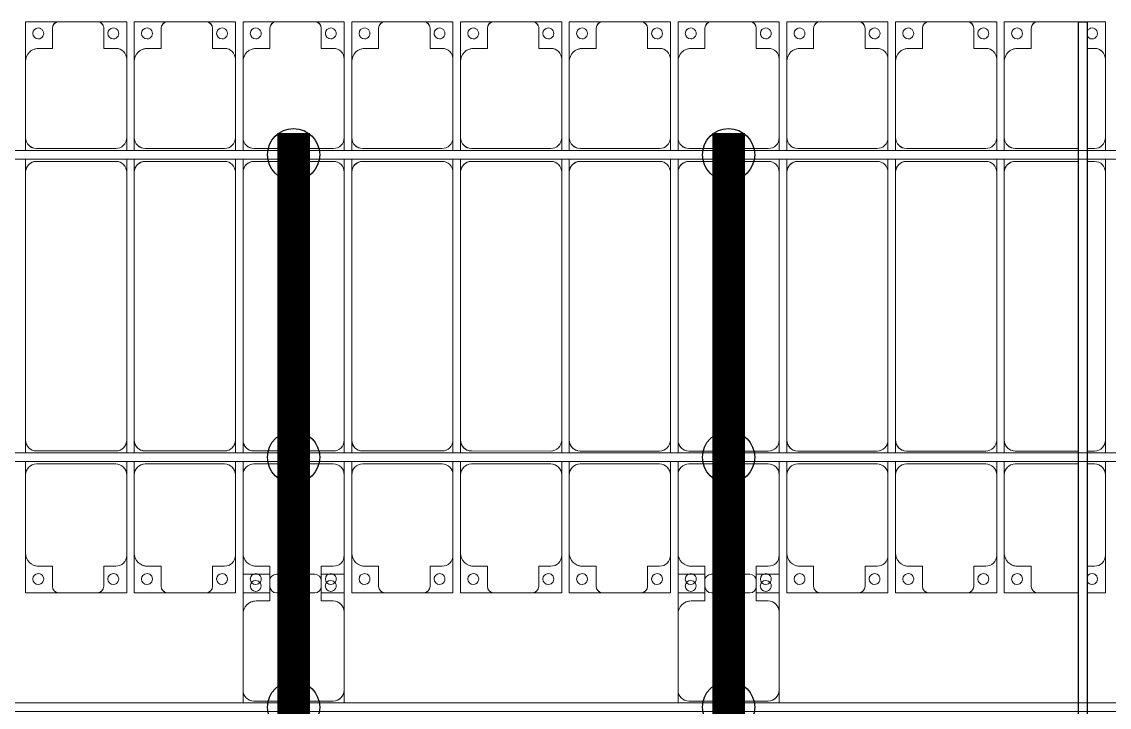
# Model space of a CAD drawing. Header units: millimetres. Extents: x -147246 to 112336, y -213734 to -86506.
# Drawn here: x -49364 to -44365, y -95705 to -92555 of the extents above; entities that cross this region are included whole.
import ezdxf

# ---------------------------------------------------------------- set-up
doc = ezdxf.new("R2010")
doc.units = ezdxf.units.MM
doc.layers.add('A-GENM', color=13, linetype='Continuous', lineweight=9)
doc.layers.add('S-BEAM', color=12, linetype='Continuous', lineweight=9)
doc.layers.add('GC-HOP 40x60 GIA CUONG', color=1, linetype='Continuous')

# ---------------------------------------------------------------- blocks, each defined once
blk = doc.blocks.new('Dải phao đi lại kèm đỡ invester - DẢI PHAO ĐI LẠI-15551-BỐ TRÍ KHUNG KẾT CẤU BÈ PIN 05')
at = {"layer": 'A-GENM', "color": 7}
for p, q in [((90758.4, 1312.2), (90911.8, 1312.2)), ((90758.4, 1129.7), (90758.4, 1312.2)), ((91088.2, 1312.2), (90911.8, 1312.2)), ((91088.2, 1312.2), (91223.4, 1312.2)), ((91223.4, 1312.2), (91223.4, 1139.7)), ((91258.4, 1312.2), (91411.8, 1312.2)), ((91258.4, 1129.7), (91258.4, 1312.2)), ((91588.2, 1312.2), (91411.8, 1312.2)), ((91588.2, 1312.2), (91723.4, 1312.2)), ((91723.4, 1312.2), (91723.4, 1139.7)), ((91758.4, 1312.2), (91911.8, 1312.2)), ((91758.4, 1129.7), (91758.4, 1312.2)), ((92088.2, 1312.2), (91911.8, 1312.2)), ((92088.2, 1312.2), (92223.4, 1312.2)), ((92223.4, 1312.2), (92223.4, 1139.7)), ((92258.4, 1312.2), (92411.8, 1312.2)), ((92258.4, 1129.7), (92258.4, 1312.2)), ((92588.2, 1312.2), (92411.8, 1312.2)), ((92588.2, 1312.2), (92723.4, 1312.2)), ((92723.4, 1312.2), (92723.4, 1139.7)), ((92758.4, 1312.2), (92911.8, 1312.2)), ((92758.4, 1129.7), (92758.4, 1312.2)), ((93088.2, 1312.2), (92911.8, 1312.2)), ((93088.2, 1312.2), (93223.4, 1312.2)), ((93223.4, 1312.2), (93223.4, 1139.7)), ((93258.4, 1312.2), (93411.8, 1312.2)), ((93258.4, 1129.7), (93258.4, 1312.2)), ((93588.2, 1312.2), (93411.8, 1312.2)), ((93588.2, 1312.2), (93723.4, 1312.2)), ((93723.4, 1312.2), (93723.4, 1139.7)), ((93758.4, 1312.2), (93911.8, 1312.2)), ((93758.4, 1129.7), (93758.4, 1312.2)), ((94088.2, 1312.2), (93911.8, 1312.2)), ((94088.2, 1312.2), (94223.4, 1312.2)), ((94223.4, 1312.2), (94223.4, 1139.7)), ((94258.4, 1312.2), (94411.8, 1312.2)), ((94258.4, 1129.7), (94258.4, 1312.2)), ((94588.2, 1312.2), (94411.8, 1312.2)), ((94588.2, 1312.2), (94723.4, 1312.2)), ((94723.4, 1312.2), (94723.4, 1139.7)), ((94758.4, 1312.2), (94911.8, 1312.2)), ((94758.4, 1129.7), (94758.4, 1312.2)), ((95088.2, 1312.2), (94911.8, 1312.2)), ((95088.2, 1312.2), (95223.4, 1312.2)), ((95223.4, 1312.2), (95223.4, 1139.7)), ((95258.4, 1312.2), (95411.8, 1312.2)), ((95258.4, 1129.7), (95258.4, 1312.2)), ((95588.2, 1312.2), (95411.8, 1312.2)), ((95588.2, 1312.2), (95599.8, 1312.2)), ((95639.8, 1312.2), (95723.4, 1312.2)), ((95723.4, 1312.2), (95723.4, 1139.7)), ((90881.8, 1282.2), (90881.8, 1189.7)), ((91118.2, 1189.7), (91118.2, 1282.2)), ((91381.8, 1282.2), (91381.8, 1189.7)), ((91618.2, 1189.7), (91618.2, 1282.2)), ((91881.8, 1282.2), (91881.8, 1189.7)), ((92118.2, 1189.7), (92118.2, 1282.2)), ((92381.8, 1282.2), (92381.8, 1189.7)), ((92618.2, 1189.7), (92618.2, 1282.2)), ((92881.8, 1282.2), (92881.8, 1189.7)), ((93118.2, 1189.7), (93118.2, 1282.2)), ((93381.8, 1282.2), (93381.8, 1189.7)), ((93618.2, 1189.7), (93618.2, 1282.2)), ((93881.8, 1282.2), (93881.8, 1189.7)), ((94118.2, 1189.7), (94118.2, 1282.2)), ((94381.8, 1282.2), (94381.8, 1189.7)), ((94618.2, 1189.7), (94618.2, 1282.2)), ((94881.8, 1282.2), (94881.8, 1189.7)), ((95118.2, 1189.7), (95118.2, 1282.2)), ((95381.8, 1282.2), (95381.8, 1189.7)), ((90881.8, 1189.7), (90818.4, 1189.7)), ((91173.4, 1189.7), (91118.2, 1189.7)), ((91381.8, 1189.7), (91318.4, 1189.7)), ((91673.4, 1189.7), (91618.2, 1189.7)), ((91881.8, 1189.7), (91818.4, 1189.7)), ((92173.4, 1189.7), (92118.2, 1189.7)), ((92381.8, 1189.7), (92318.4, 1189.7)), ((92673.4, 1189.7), (92618.2, 1189.7)), ((92881.8, 1189.7), (92818.4, 1189.7)), ((93173.4, 1189.7), (93118.2, 1189.7)), ((93381.8, 1189.7), (93318.4, 1189.7)), ((93673.4, 1189.7), (93618.2, 1189.7)), ((93881.8, 1189.7), (93818.4, 1189.7)), ((94173.4, 1189.7), (94118.2, 1189.7)), ((94381.8, 1189.7), (94318.4, 1189.7)), ((94673.4, 1189.7), (94618.2, 1189.7)), ((94881.8, 1189.7), (94818.4, 1189.7)), ((95173.4, 1189.7), (95118.2, 1189.7)), ((95381.8, 1189.7), (95318.4, 1189.7)), ((95673.4, 1189.7), (95639.8, 1189.7)), ((90758.4, 1129.7), (90758.4, 779.7)), ((91223.4, 779.7), (91223.4, 1139.7)), ((91258.4, 1129.7), (91258.4, 779.7)), ((91723.4, 779.7), (91723.4, 1139.7)), ((91758.4, 1129.7), (91758.4, 779.7)), ((92223.4, 779.7), (92223.4, 1139.7)), ((92258.4, 1129.7), (92258.4, 779.7)), ((92723.4, 779.7), (92723.4, 1139.7)), ((92758.4, 1129.7), (92758.4, 779.7)), ((93223.4, 779.7), (93223.4, 1139.7)), ((93258.4, 1129.7), (93258.4, 779.7)), ((93723.4, 779.7), (93723.4, 1139.7)), ((93758.4, 1129.7), (93758.4, 779.7)), ((94223.4, 779.7), (94223.4, 1139.7)), ((94258.4, 1129.7), (94258.4, 779.7)), ((94723.4, 779.7), (94723.4, 1139.7)), ((94758.4, 1129.7), (94758.4, 779.7)), ((95223.4, 779.7), (95223.4, 1139.7)), ((95258.4, 1129.7), (95258.4, 779.7)), ((95723.4, 779.7), (95723.4, 1139.7)), ((90758.4, 721.1), (90758.4, 779.7)), ((91223.4, 779.7), (91223.4, 721.1)), ((91258.4, 721.1), (91258.4, 779.7)), ((91723.4, 779.7), (91723.4, 721.1)), ((91758.4, 721.1), (91758.4, 779.7)), ((92223.4, 779.7), (92223.4, 721.1)), ((92258.4, 721.1), (92258.4, 779.7)), ((92723.4, 779.7), (92723.4, 721.1)), ((92758.4, 721.1), (92758.4, 779.7)), ((93223.4, 779.7), (93223.4, 721.1)), ((93258.4, 721.1), (93258.4, 779.7)), ((93723.4, 779.7), (93723.4, 721.1)), ((93758.4, 721.1), (93758.4, 779.7)), ((94223.4, 779.7), (94223.4, 721.1)), ((94258.4, 721.1), (94258.4, 779.7)), ((94723.4, 779.7), (94723.4, 721.1)), ((94758.4, 721.1), (94758.4, 779.7)), ((95223.4, 779.7), (95223.4, 721.1)), ((95258.4, 721.1), (95258.4, 779.7)), ((95723.4, 779.7), (95723.4, 721.1)), ((90808.4, 729.7), (91173.4, 729.7)), ((91308.4, 729.7), (91673.4, 729.7)), ((91808.4, 729.7), (92173.4, 729.7)), ((92308.4, 729.7), (92673.4, 729.7)), ((92808.4, 729.7), (93173.4, 729.7)), ((93308.4, 729.7), (93673.4, 729.7)), ((93808.4, 729.7), (94173.4, 729.7)), ((94308.4, 729.7), (94673.4, 729.7)), ((94808.4, 729.7), (95173.4, 729.7)), ((95308.4, 729.7), (95599.8, 729.7)), ((95639.8, 729.7), (95673.4, 729.7)), ((90758.4, 620.3), (90758.4, 681.1)), ((91173.4, 670.3), (90808.4, 670.3)), ((91223.4, 681.1), (91223.4, 620.3)), ((91258.4, 620.3), (91258.4, 681.1)), ((91673.4, 670.3), (91308.4, 670.3)), ((91723.4, 681.1), (91723.4, 620.3)), ((91758.4, 620.3), (91758.4, 681.1)), ((92173.4, 670.3), (91808.4, 670.3)), ((92223.4, 681.1), (92223.4, 620.3)), ((92258.4, 620.3), (92258.4, 681.1)), ((92673.4, 670.3), (92308.4, 670.3)), ((92723.4, 681.1), (92723.4, 620.3)), ((92758.4, 620.3), (92758.4, 681.1)), ((93173.4, 670.3), (92808.4, 670.3)), ((93223.4, 681.1), (93223.4, 620.3)), ((93258.4, 620.3), (93258.4, 681.1)), ((93673.4, 670.3), (93308.4, 670.3)), ((93723.4, 681.1), (93723.4, 620.3)), ((93758.4, 620.3), (93758.4, 681.1)), ((94173.4, 670.3), (93808.4, 670.3)), ((94223.4, 681.1), (94223.4, 620.3)), ((94258.4, 620.3), (94258.4, 681.1)), ((94673.4, 670.3), (94308.4, 670.3)), ((94723.4, 681.1), (94723.4, 620.3)), ((94758.4, 620.3), (94758.4, 681.1)), ((95173.4, 670.3), (94808.4, 670.3)), ((95223.4, 681.1), (95223.4, 620.3)), ((95258.4, 620.3), (95258.4, 681.1)), ((95599.8, 670.3), (95308.4, 670.3)), ((95673.4, 670.3), (95639.8, 670.3)), ((95723.4, 681.1), (95723.4, 620.3)), ((90758.4, 620.3), (90758.4, -610.3)), ((91223.4, -610.3), (91223.4, 620.3)), ((91258.4, 620.3), (91258.4, -610.3)), ((91723.4, -610.3), (91723.4, 620.3)), ((91758.4, 620.3), (91758.4, -610.3)), ((92223.4, -610.3), (92223.4, 620.3)), ((92258.4, 620.3), (92258.4, -610.3)), ((92723.4, -610.3), (92723.4, 620.3)), ((92758.4, 620.3), (92758.4, -610.3)), ((93223.4, -610.3), (93223.4, 620.3)), ((93258.4, 620.3), (93258.4, -610.3)), ((93723.4, -610.3), (93723.4, 620.3)), ((93758.4, 620.3), (93758.4, -610.3)), ((94223.4, -610.3), (94223.4, 620.3)), ((94258.4, 620.3), (94258.4, -610.3)), ((94723.4, -610.3), (94723.4, 620.3)), ((94758.4, 620.3), (94758.4, -610.3)), ((95223.4, -610.3), (95223.4, 620.3)), ((95258.4, 620.3), (95258.4, -610.3)), ((95723.4, -610.3), (95723.4, 620.3)), ((90758.4, -668.9), (90758.4, -610.3)), ((91223.4, -610.3), (91223.4, -668.9)), ((91258.4, -668.9), (91258.4, -610.3)), ((91723.4, -610.3), (91723.4, -668.9)), ((91758.4, -668.9), (91758.4, -610.3)), ((92223.4, -610.3), (92223.4, -668.9)), ((92258.4, -668.9), (92258.4, -610.3)), ((92723.4, -610.3), (92723.4, -668.9)), ((92758.4, -668.9), (92758.4, -610.3)), ((93223.4, -610.3), (93223.4, -668.9)), ((93258.4, -668.9), (93258.4, -610.3)), ((93723.4, -610.3), (93723.4, -668.9)), ((93758.4, -668.9), (93758.4, -610.3)), ((94223.4, -610.3), (94223.4, -668.9)), ((94258.4, -668.9), (94258.4, -610.3)), ((94723.4, -610.3), (94723.4, -668.9)), ((94758.4, -668.9), (94758.4, -610.3)), ((95223.4, -610.3), (95223.4, -668.9)), ((95258.4, -668.9), (95258.4, -610.3)), ((95723.4, -610.3), (95723.4, -668.9)), ((90808.4, -660.3), (91173.4, -660.3)), ((91308.4, -660.3), (91673.4, -660.3)), ((91808.4, -660.3), (92173.4, -660.3)), ((92308.4, -660.3), (92673.4, -660.3)), ((92808.4, -660.3), (93173.4, -660.3)), ((93308.4, -660.3), (93673.4, -660.3)), ((93808.4, -660.3), (94173.4, -660.3)), ((94308.4, -660.3), (94673.4, -660.3)), ((94808.4, -660.3), (95173.4, -660.3)), ((95308.4, -660.3), (95599.8, -660.3)), ((95639.8, -660.3), (95673.4, -660.3)), ((90758.4, -769.7), (90758.4, -708.9)), ((91173.4, -719.7), (90808.4, -719.7)), ((91223.4, -708.9), (91223.4, -769.7)), ((91258.4, -769.7), (91258.4, -708.9)), ((91673.4, -719.7), (91308.4, -719.7)), ((91723.4, -708.9), (91723.4, -769.7)), ((91758.4, -769.7), (91758.4, -708.9)), ((92173.4, -719.7), (91808.4, -719.7)), ((92223.4, -708.9), (92223.4, -769.7)), ((92258.4, -769.7), (92258.4, -708.9)), ((92673.4, -719.7), (92308.4, -719.7)), ((92723.4, -708.9), (92723.4, -769.7)), ((92758.4, -769.7), (92758.4, -708.9)), ((93173.4, -719.7), (92808.4, -719.7)), ((93223.4, -708.9), (93223.4, -769.7)), ((93258.4, -769.7), (93258.4, -708.9)), ((93673.4, -719.7), (93308.4, -719.7)), ((93723.4, -708.9), (93723.4, -769.7)), ((93758.4, -769.7), (93758.4, -708.9)), ((94173.4, -719.7), (93808.4, -719.7)), ((94223.4, -708.9), (94223.4, -769.7)), ((94258.4, -769.7), (94258.4, -708.9)), ((94673.4, -719.7), (94308.4, -719.7)), ((94723.4, -708.9), (94723.4, -769.7)), ((94758.4, -769.7), (94758.4, -708.9)), ((95173.4, -719.7), (94808.4, -719.7)), ((95223.4, -708.9), (95223.4, -769.7)), ((95258.4, -769.7), (95258.4, -708.9)), ((95599.8, -719.7), (95308.4, -719.7)), ((95673.4, -719.7), (95639.8, -719.7)), ((95723.4, -708.9), (95723.4, -769.7)), ((90758.4, -769.7), (90758.4, -1129.7)), ((91223.4, -1139.7), (91223.4, -769.7)), ((91258.4, -769.7), (91258.4, -1129.7)), ((91723.4, -1139.7), (91723.4, -769.7)), ((91758.4, -769.7), (91758.4, -1129.7)), ((92223.4, -1139.7), (92223.4, -769.7)), ((92258.4, -769.7), (92258.4, -1129.7)), ((92723.4, -1139.7), (92723.4, -769.7)), ((92758.4, -769.7), (92758.4, -1129.7)), ((93223.4, -1139.7), (93223.4, -769.7)), ((93258.4, -769.7), (93258.4, -1129.7)), ((93723.4, -1139.7), (93723.4, -769.7)), ((93758.4, -769.7), (93758.4, -1129.7)), ((94223.4, -1139.7), (94223.4, -769.7)), ((94258.4, -769.7), (94258.4, -1129.7)), ((94723.4, -1139.7), (94723.4, -769.7)), ((94758.4, -769.7), (94758.4, -1129.7)), ((95223.4, -1139.7), (95223.4, -769.7)), ((95258.4, -769.7), (95258.4, -1129.7)), ((95723.4, -1139.7), (95723.4, -769.7)), ((90758.4, -1312.2), (90758.4, -1129.7)), ((91223.4, -1139.7), (91223.4, -1312.2)), ((91258.4, -1312.2), (91258.4, -1129.7)), ((91723.4, -1139.7), (91723.4, -1312.2)), ((91758.4, -1312.2), (91758.4, -1129.7)), ((92223.4, -1139.7), (92223.4, -1312.2)), ((92258.4, -1312.2), (92258.4, -1129.7)), ((92723.4, -1139.7), (92723.4, -1312.2)), ((92758.4, -1312.2), (92758.4, -1129.7)), ((93223.4, -1139.7), (93223.4, -1312.2)), ((93258.4, -1312.2), (93258.4, -1129.7)), ((93723.4, -1139.7), (93723.4, -1312.2)), ((93758.4, -1312.2), (93758.4, -1129.7)), ((94223.4, -1139.7), (94223.4, -1312.2)), ((94258.4, -1312.2), (94258.4, -1129.7)), ((94723.4, -1139.7), (94723.4, -1312.2)), ((94758.4, -1312.2), (94758.4, -1129.7)), ((95223.4, -1139.7), (95223.4, -1312.2)), ((95258.4, -1312.2), (95258.4, -1129.7)), ((95723.4, -1139.7), (95723.4, -1312.2)), ((90818.4, -1189.7), (90881.8, -1189.7)), ((90881.8, -1189.7), (90881.8, -1282.2)), ((91118.2, -1282.2), (91118.2, -1189.7)), ((91118.2, -1189.7), (91173.4, -1189.7)), ((91318.4, -1189.7), (91381.8, -1189.7)), ((91381.8, -1189.7), (91381.8, -1282.2)), ((91618.2, -1282.2), (91618.2, -1189.7)), ((91618.2, -1189.7), (91673.4, -1189.7)), ((91818.4, -1189.7), (91881.8, -1189.7)), ((91881.8, -1189.7), (91881.8, -1282.2)), ((92118.2, -1282.2), (92118.2, -1189.7)), ((92118.2, -1189.7), (92173.4, -1189.7)), ((92318.4, -1189.7), (92381.8, -1189.7)), ((92381.8, -1189.7), (92381.8, -1282.2)), ((92618.2, -1282.2), (92618.2, -1189.7)), ((92618.2, -1189.7), (92673.4, -1189.7)), ((92818.4, -1189.7), (92881.8, -1189.7)), ((92881.8, -1189.7), (92881.8, -1282.2)), ((93118.2, -1282.2), (93118.2, -1189.7)), ((93118.2, -1189.7), (93173.4, -1189.7)), ((93318.4, -1189.7), (93381.8, -1189.7)), ((93381.8, -1189.7), (93381.8, -1282.2)), ((93618.2, -1282.2), (93618.2, -1189.7)), ((93618.2, -1189.7), (93673.4, -1189.7)), ((93818.4, -1189.7), (93881.8, -1189.7)), ((93881.8, -1189.7), (93881.8, -1282.2)), ((94118.2, -1282.2), (94118.2, -1189.7)), ((94118.2, -1189.7), (94173.4, -1189.7)), ((94318.4, -1189.7), (94381.8, -1189.7)), ((94381.8, -1189.7), (94381.8, -1282.2)), ((94618.2, -1282.2), (94618.2, -1189.7)), ((94618.2, -1189.7), (94673.4, -1189.7)), ((94818.4, -1189.7), (94881.8, -1189.7)), ((94881.8, -1189.7), (94881.8, -1282.2)), ((95118.2, -1282.2), (95118.2, -1189.7)), ((95118.2, -1189.7), (95173.4, -1189.7)), ((95318.4, -1189.7), (95381.8, -1189.7)), ((95381.8, -1189.7), (95381.8, -1282.2)), ((95639.8, -1189.7), (95673.4, -1189.7)), ((90911.8, -1312.2), (90758.4, -1312.2)), ((90911.8, -1312.2), (91088.2, -1312.2)), ((91223.4, -1312.2), (91088.2, -1312.2)), ((91411.8, -1312.2), (91258.4, -1312.2)), ((91411.8, -1312.2), (91588.2, -1312.2)), ((91723.4, -1312.2), (91588.2, -1312.2)), ((91881.6, -1312.2), (91758.4, -1312.2)), ((91911.8, -1312.2), (92088.2, -1312.2)), ((92223.4, -1312.2), (92118, -1312.2)), ((92411.8, -1312.2), (92258.4, -1312.2)), ((92411.8, -1312.2), (92588.2, -1312.2)), ((92723.4, -1312.2), (92588.2, -1312.2)), ((92911.8, -1312.2), (92758.4, -1312.2)), ((92911.8, -1312.2), (93088.2, -1312.2)), ((93223.4, -1312.2), (93088.2, -1312.2)), ((93411.8, -1312.2), (93258.4, -1312.2)), ((93411.8, -1312.2), (93588.2, -1312.2)), ((93723.4, -1312.2), (93588.2, -1312.2)), ((93881.6, -1312.2), (93758.4, -1312.2)), ((93911.8, -1312.2), (94088.2, -1312.2)), ((94223.4, -1312.2), (94118, -1312.2)), ((94411.8, -1312.2), (94258.4, -1312.2)), ((94411.8, -1312.2), (94588.2, -1312.2)), ((94723.4, -1312.2), (94588.2, -1312.2)), ((94911.8, -1312.2), (94758.4, -1312.2)), ((94911.8, -1312.2), (95088.2, -1312.2)), ((95223.4, -1312.2), (95088.2, -1312.2)), ((95411.8, -1312.2), (95258.4, -1312.2)), ((95411.8, -1312.2), (95588.2, -1312.2)), ((95599.8, -1312.2), (95588.2, -1312.2)), ((95723.4, -1312.2), (95639.8, -1312.2))]:
    blk.add_line(p, q, dxfattribs=at)
for centre, radius, start, end in [((90911.8, 1282.2), 30, 90, 180), ((90911.8, 1282.2), 30, 90, 150), ((91088.2, 1282.2), 30, 360, 90), ((91088.2, 1282.2), 30, 30, 90), ((91411.8, 1282.2), 30, 90, 180), ((91411.8, 1282.2), 30, 90, 150), ((91588.2, 1282.2), 30, 0, 90), ((91588.2, 1282.2), 30, 30, 90), ((91911.8, 1282.2), 30, 90, 180), ((91911.8, 1282.2), 30, 90, 150), ((92088.2, 1282.2), 30, 0, 90), ((92088.2, 1282.2), 30, 30, 90), ((92411.8, 1282.2), 30, 90, 180), ((92411.8, 1282.2), 30, 90, 150), ((92588.2, 1282.2), 30, 0, 90), ((92588.2, 1282.2), 30, 30, 90), ((92911.8, 1282.2), 30, 90, 180), ((92911.8, 1282.2), 30, 90, 150), ((93088.2, 1282.2), 30, 360, 90), ((93088.2, 1282.2), 30, 30, 90), ((93411.8, 1282.2), 30, 90, 180), ((93411.8, 1282.2), 30, 90, 150), ((93588.2, 1282.2), 30, 0, 90), ((93588.2, 1282.2), 30, 30, 90), ((93911.8, 1282.2), 30, 90, 180), ((93911.8, 1282.2), 30, 90, 150), ((94088.2, 1282.2), 30, 0, 90), ((94088.2, 1282.2), 30, 30, 90), ((94411.8, 1282.2), 30, 90, 180), ((94411.8, 1282.2), 30, 90, 150), ((94588.2, 1282.2), 30, 0, 90), ((94588.2, 1282.2), 30, 30, 90), ((94911.8, 1282.2), 30, 90, 180), ((94911.8, 1282.2), 30, 90, 150), ((95088.2, 1282.2), 30, 0, 90), ((95088.2, 1282.2), 30, 30, 90), ((95411.8, 1282.2), 30, 90, 180), ((95411.8, 1282.2), 30, 90, 150), ((95588.2, 1282.2), 30, 75, 90), ((95588.2, 1282.2), 30, 75, 90), ((90816.8, 1258.6), 25, 90, 270), ((90816.8, 1258.6), 25, 270, 90), ((91161.8, 1258.6), 25, 90, 270), ((91161.8, 1258.6), 25, 180, 195), ((91161.8, 1258.6), 25, 270, 90), ((91316.8, 1258.6), 25, 90, 270), ((91316.8, 1258.6), 25, 270, 90), ((91661.8, 1258.6), 25, 90, 270), ((91661.8, 1258.6), 25, 180, 195), ((91661.8, 1258.6), 25, 270, 90), ((91816.8, 1258.6), 25, 90, 270), ((91816.8, 1258.6), 25, 270, 90), ((92161.8, 1258.6), 25, 90, 270), ((92161.8, 1258.6), 25, 180, 195), ((92161.8, 1258.6), 25, 270, 90), ((92316.8, 1258.6), 25, 90, 270), ((92316.8, 1258.6), 25, 270, 90), ((92661.8, 1258.6), 25, 90, 270), ((92661.8, 1258.6), 25, 180, 195), ((92661.8, 1258.6), 25, 270, 90), ((92816.8, 1258.6), 25, 90, 270), ((92816.8, 1258.6), 25, 270, 90), ((93161.8, 1258.6), 25, 90, 270), ((93161.8, 1258.6), 25, 180, 195), ((93161.8, 1258.6), 25, 270, 90), ((93316.8, 1258.6), 25, 90, 270), ((93316.8, 1258.6), 25, 270, 90), ((93661.8, 1258.6), 25, 90, 270), ((93661.8, 1258.6), 25, 180, 195), ((93661.8, 1258.6), 25, 270, 90), ((93816.8, 1258.6), 25, 90, 270), ((93816.8, 1258.6), 25, 270, 90), ((94161.8, 1258.6), 25, 90, 270), ((94161.8, 1258.6), 25, 180, 195), ((94161.8, 1258.6), 25, 270, 90), ((94316.8, 1258.6), 25, 90, 270), ((94316.8, 1258.6), 25, 270, 90), ((94661.8, 1258.6), 25, 90, 270), ((94661.8, 1258.6), 25, 180, 195), ((94661.8, 1258.6), 25, 270, 90), ((94816.8, 1258.6), 25, 90, 270), ((94816.8, 1258.6), 25, 270, 90), ((95161.8, 1258.6), 25, 90, 270), ((95161.8, 1258.6), 25, 180, 195), ((95161.8, 1258.6), 25, 270, 90), ((95316.8, 1258.6), 25, 90, 270), ((95316.8, 1258.6), 25, 270, 90), ((95661.8, 1258.6), 25, 90, 150), ((95661.8, 1258.6), 25, 270, 90), ((95661.8, 1258.6), 25, 210, 270), ((90818.4, 1129.7), 60, 90, 180), ((90818.4, 1129.7), 60, 90, 117.1461), ((91173.4, 1139.7), 50, 0, 90), ((91173.4, 1139.7), 50, 45, 90), ((91318.4, 1129.7), 60, 90, 180), ((91318.4, 1129.7), 60, 90, 120), ((91673.4, 1139.7), 50, 0, 90), ((91673.4, 1139.7), 50, 45, 90), ((91818.4, 1129.7), 60, 90, 180), ((91818.4, 1129.7), 60, 90, 120), ((92173.4, 1139.7), 50, 0, 90), ((92173.4, 1139.7), 50, 45, 90), ((92318.4, 1129.7), 60, 90, 180), ((92318.4, 1129.7), 60, 90, 120), ((92673.4, 1139.7), 50, 0, 90), ((92673.4, 1139.7), 50, 45, 90), ((92818.4, 1129.7), 60, 90, 180), ((92818.4, 1129.7), 60, 90, 120), ((93173.4, 1139.7), 50, 0, 90), ((93173.4, 1139.7), 50, 45, 90), ((93318.4, 1129.7), 60, 90, 180), ((93318.4, 1129.7), 60, 90, 120), ((93673.4, 1139.7), 50, 0, 90), ((93673.4, 1139.7), 50, 45, 90), ((93818.4, 1129.7), 60, 90, 180), ((93818.4, 1129.7), 60, 90, 120), ((94173.4, 1139.7), 50, 0, 90), ((94173.4, 1139.7), 50, 45, 90), ((94318.4, 1129.7), 60, 90, 180), ((94318.4, 1129.7), 60, 90, 120), ((94673.4, 1139.7), 50, 0, 90), ((94673.4, 1139.7), 50, 45, 90), ((94818.4, 1129.7), 60, 90, 180), ((94818.4, 1129.7), 60, 90, 120), ((95173.4, 1139.7), 50, 0, 90), ((95173.4, 1139.7), 50, 45, 90), ((95318.4, 1129.7), 60, 90, 180), ((95318.4, 1129.7), 60, 90, 120), ((95673.4, 1139.7), 50, 0, 90), ((95673.4, 1139.7), 50, 45, 90), ((90808.4, 779.7), 50, 180, 270), ((91173.4, 779.7), 50, 270, 0), ((91308.4, 779.7), 50, 180, 270), ((91673.4, 779.7), 50, 270, 0), ((91808.4, 779.7), 50, 180, 270), ((92173.4, 779.7), 50, 270, 0), ((92308.4, 779.7), 50, 180, 270), ((92673.4, 779.7), 50, 270, 0), ((92808.4, 779.7), 50, 180, 270), ((93173.4, 779.7), 50, 270, 0), ((93308.4, 779.7), 50, 180, 270), ((93673.4, 779.7), 50, 270, 0), ((93808.4, 779.7), 50, 180, 270), ((94173.4, 779.7), 50, 270, 0), ((94308.4, 779.7), 50, 180, 270), ((94673.4, 779.7), 50, 270, 0), ((94808.4, 779.7), 50, 180, 270), ((95173.4, 779.7), 50, 270, 0), ((95308.4, 779.7), 50, 180, 270), ((95673.4, 779.7), 50, 270, 0), ((90808.4, 779.7), 50, 225, 270), ((91173.4, 779.7), 50, 270, 315), ((91308.4, 779.7), 50, 225, 270), ((91673.4, 779.7), 50, 270, 315), ((91808.4, 779.7), 50, 225, 270), ((92173.4, 779.7), 50, 270, 315), ((92308.4, 779.7), 50, 225, 270), ((92673.4, 779.7), 50, 270, 315), ((92808.4, 779.7), 50, 225, 270), ((93173.4, 779.7), 50, 270, 315), ((93308.4, 779.7), 50, 225, 270), ((93673.4, 779.7), 50, 270, 315), ((93808.4, 779.7), 50, 225, 270), ((94173.4, 779.7), 50, 270, 315), ((94308.4, 779.7), 50, 225, 270), ((94673.4, 779.7), 50, 270, 315), ((94808.4, 779.7), 50, 225, 270), ((95173.4, 779.7), 50, 270, 315), ((95308.4, 779.7), 50, 225, 270), ((95673.4, 779.7), 50, 270, 315), ((90808.4, 620.3), 50, 90, 180), ((90808.4, 620.3), 50, 90, 165), ((91173.4, 620.3), 50, 0, 90), ((91173.4, 620.3), 50, 0, 90), ((91308.4, 620.3), 50, 90, 180), ((91308.4, 620.3), 50, 90, 165), ((91673.4, 620.3), 50, 0, 90), ((91673.4, 620.3), 50, 0, 90), ((91808.4, 620.3), 50, 90, 180), ((91808.4, 620.3), 50, 90, 165), ((92173.4, 620.3), 50, 360, 90), ((92173.4, 620.3), 50, 360, 90), ((92308.4, 620.3), 50, 90, 180), ((92308.4, 620.3), 50, 90, 165), ((92673.4, 620.3), 50, 0, 90), ((92673.4, 620.3), 50, 0, 90), ((92808.4, 620.3), 50, 90, 180), ((92808.4, 620.3), 50, 90, 165), ((93173.4, 620.3), 50, 0, 90), ((93173.4, 620.3), 50, 0, 90), ((93308.4, 620.3), 50, 90, 180), ((93308.4, 620.3), 50, 90, 165), ((93673.4, 620.3), 50, 0, 90), ((93673.4, 620.3), 50, 0, 90), ((93808.4, 620.3), 50, 90, 180), ((93808.4, 620.3), 50, 90, 165), ((94173.4, 620.3), 50, 0, 90), ((94173.4, 620.3), 50, 0, 90), ((94308.4, 620.3), 50, 90, 180), ((94308.4, 620.3), 50, 90, 165), ((94673.4, 620.3), 50, 0, 90), ((94673.4, 620.3), 50, 0, 90), ((94808.4, 620.3), 50, 90, 180), ((94808.4, 620.3), 50, 90, 165), ((95173.4, 620.3), 50, 0, 90), ((95173.4, 620.3), 50, 0, 90), ((95308.4, 620.3), 50, 90, 180), ((95308.4, 620.3), 50, 90, 165), ((95673.4, 620.3), 50, 0, 90), ((95673.4, 620.3), 50, 0, 90), ((90808.4, -610.3), 50, 180, 270), ((90808.4, -610.3), 50, 180, 249.6532), ((91173.4, -610.3), 50, 270, 360), ((91173.4, -610.3), 50, 315, 0), ((91308.4, -610.3), 50, 180, 270), ((91308.4, -610.3), 50, 180, 255), ((91673.4, -610.3), 50, 270, 360), ((91673.4, -610.3), 50, 315, 0), ((91808.4, -610.3), 50, 180, 270), ((91808.4, -610.3), 50, 180, 255), ((92173.4, -610.3), 50, 270, 0), ((92173.4, -610.3), 50, 315, 0), ((92308.4, -610.3), 50, 180, 270), ((92308.4, -610.3), 50, 180, 255), ((92673.4, -610.3), 50, 270, 0), ((92673.4, -610.3), 50, 315, 0), ((92808.4, -610.3), 50, 180, 270), ((92808.4, -610.3), 50, 180, 255), ((93173.4, -610.3), 50, 270, 0), ((93173.4, -610.3), 50, 315, 0), ((93308.4, -610.3), 50, 180, 270), ((93308.4, -610.3), 50, 180, 255), ((93673.4, -610.3), 50, 270, 0), ((93673.4, -610.3), 50, 315, 0), ((93808.4, -610.3), 50, 180, 270), ((93808.4, -610.3), 50, 180, 255), ((94173.4, -610.3), 50, 270, 0), ((94173.4, -610.3), 50, 315, 0), ((94308.4, -610.3), 50, 180, 270), ((94308.4, -610.3), 50, 180, 255), ((94673.4, -610.3), 50, 270, 360), ((94673.4, -610.3), 50, 315, 0), ((94808.4, -610.3), 50, 180, 270), ((94808.4, -610.3), 50, 180, 255), ((95173.4, -610.3), 50, 270, 0), ((95173.4, -610.3), 50, 315, 0), ((95308.4, -610.3), 50, 180, 270), ((95308.4, -610.3), 50, 180, 255), ((95673.4, -610.3), 50, 270, 360), ((95673.4, -610.3), 50, 315, 0), ((90808.4, -769.7), 50, 90, 180), ((90808.4, -769.7), 50, 90, 135), ((91173.4, -769.7), 50, 360, 90), ((91173.4, -769.7), 50, 45, 90), ((91308.4, -769.7), 50, 90, 180), ((91308.4, -769.7), 50, 90, 135), ((91673.4, -769.7), 50, 360, 90), ((91673.4, -769.7), 50, 45, 90), ((91808.4, -769.7), 50, 90, 180), ((91808.4, -769.7), 50, 90, 135), ((92173.4, -769.7), 50, 0, 90), ((92173.4, -769.7), 50, 45, 90), ((92308.4, -769.7), 50, 90, 180), ((92308.4, -769.7), 50, 90, 135), ((92673.4, -769.7), 50, 0, 90), ((92673.4, -769.7), 50, 45, 90), ((92808.4, -769.7), 50, 90, 180), ((92808.4, -769.7), 50, 90, 135), ((93173.4, -769.7), 50, 0, 90), ((93173.4, -769.7), 50, 45, 90), ((93308.4, -769.7), 50, 90, 180), ((93308.4, -769.7), 50, 90, 135), ((93673.4, -769.7), 50, 0, 90), ((93673.4, -769.7), 50, 45, 90), ((93808.4, -769.7), 50, 90, 180), ((93808.4, -769.7), 50, 90, 135), ((94173.4, -769.7), 50, 0, 90), ((94173.4, -769.7), 50, 45, 90), ((94308.4, -769.7), 50, 90, 180), ((94308.4, -769.7), 50, 90, 135), ((94673.4, -769.7), 50, 360, 90), ((94673.4, -769.7), 50, 45, 90), ((94808.4, -769.7), 50, 90, 180), ((94808.4, -769.7), 50, 90, 135), ((95173.4, -769.7), 50, 360, 90), ((95173.4, -769.7), 50, 45, 90), ((95308.4, -769.7), 50, 90, 180), ((95308.4, -769.7), 50, 90, 135), ((95673.4, -769.7), 50, 0, 90), ((95673.4, -769.7), 50, 45, 90), ((90818.4, -1129.7), 60, 180, 270), ((91173.4, -1139.7), 50, 270, 0), ((91318.4, -1129.7), 60, 180, 270), ((91673.4, -1139.7), 50, 270, 0), ((91818.4, -1129.7), 60, 180, 270), ((92173.4, -1139.7), 50, 270, 360), ((92318.4, -1129.7), 60, 180, 270), ((92673.4, -1139.7), 50, 270, 360), ((92818.4, -1129.7), 60, 180, 270), ((93173.4, -1139.7), 50, 270, 360), ((93318.4, -1129.7), 60, 180, 270), ((93673.4, -1139.7), 50, 270, 360), ((93818.4, -1129.7), 60, 180, 270), ((94173.4, -1139.7), 50, 270, 0), ((94318.4, -1129.7), 60, 180, 270), ((94673.4, -1139.7), 50, 270, 0), ((94818.4, -1129.7), 60, 180, 270), ((95173.4, -1139.7), 50, 270, 0), ((95318.4, -1129.7), 60, 180, 270), ((95673.4, -1139.7), 50, 270, 0), ((90818.4, -1129.7), 60, 242.8637, 270), ((91173.4, -1139.7), 50, 270, 315), ((91318.4, -1129.7), 60, 240, 270), ((91673.4, -1139.7), 50, 270, 315), ((91818.4, -1129.7), 60, 240, 270), ((92173.4, -1139.7), 50, 270, 315), ((92318.4, -1129.7), 60, 240, 270), ((92673.4, -1139.7), 50, 270, 315), ((92818.4, -1129.7), 60, 240, 270), ((93173.4, -1139.7), 50, 270, 315), ((93318.4, -1129.7), 60, 240, 270), ((93673.4, -1139.7), 50, 270, 315), ((93818.4, -1129.7), 60, 240, 270), ((94173.4, -1139.7), 50, 270, 315), ((94318.4, -1129.7), 60, 240, 270), ((94673.4, -1139.7), 50, 270, 315), ((94818.4, -1129.7), 60, 240, 270), ((95173.4, -1139.7), 50, 270, 315), ((95318.4, -1129.7), 60, 240, 270), ((95673.4, -1139.7), 50, 270, 315), ((90816.8, -1248.6), 25, 90, 270), ((90816.8, -1248.6), 25, 270, 90), ((91161.8, -1248.6), 25, 90, 270), ((91161.8, -1248.6), 25, 165, 180), ((91161.8, -1248.6), 25, 270, 90), ((91316.8, -1248.6), 25, 90, 270), ((91316.8, -1248.6), 25, 270, 90), ((91661.8, -1248.6), 25, 90, 270), ((91661.8, -1248.6), 25, 165, 180), ((91661.8, -1248.6), 25, 270, 90), ((91816.8, -1248.6), 25, 90, 270), ((91816.8, -1248.6), 25, 270, 90), ((92161.8, -1248.6), 25, 90, 270), ((92161.8, -1248.6), 25, 270, 90), ((92316.8, -1248.6), 25, 90, 270), ((92316.8, -1248.6), 25, 270, 90), ((92661.8, -1248.6), 25, 90, 270), ((92661.8, -1248.6), 25, 165, 180), ((92661.8, -1248.6), 25, 270, 90), ((92816.8, -1248.6), 25, 90, 270), ((92816.8, -1248.6), 25, 270, 90), ((93161.8, -1248.6), 25, 90, 270), ((93161.8, -1248.6), 25, 165, 180), ((93161.8, -1248.6), 25, 270, 90), ((93316.8, -1248.6), 25, 90, 270), ((93316.8, -1248.6), 25, 270, 90), ((93661.8, -1248.6), 25, 90, 270), ((93661.8, -1248.6), 25, 165, 180), ((93661.8, -1248.6), 25, 270, 90), ((93816.8, -1248.6), 25, 90, 270), ((93816.8, -1248.6), 25, 270, 90), ((94161.8, -1248.6), 25, 90, 270), ((94161.8, -1248.6), 25, 270, 90), ((94316.8, -1248.6), 25, 90, 270), ((94316.8, -1248.6), 25, 270, 90), ((94661.8, -1248.6), 25, 90, 270), ((94661.8, -1248.6), 25, 165, 180), ((94661.8, -1248.6), 25, 270, 90), ((94816.8, -1248.6), 25, 90, 270), ((94816.8, -1248.6), 25, 270, 90), ((95161.8, -1248.6), 25, 90, 270), ((95161.8, -1248.6), 25, 165, 180), ((95161.8, -1248.6), 25, 270, 90), ((95316.8, -1248.6), 25, 90, 270), ((95316.8, -1248.6), 25, 270, 90), ((95661.8, -1248.6), 25, 90, 150), ((95661.8, -1248.6), 25, 270, 90), ((90911.8, -1282.2), 30, 180, 270), ((90911.8, -1282.2), 30, 210, 270), ((91088.2, -1282.2), 30, 270, 360), ((91088.2, -1282.2), 30, 270, 330), ((91411.8, -1282.2), 30, 180, 270), ((91411.8, -1282.2), 30, 210, 270), ((91588.2, -1282.2), 30, 270, 360), ((91588.2, -1282.2), 30, 270, 330), ((91911.8, -1282.2), 30, 180, 270), ((92088.2, -1282.2), 30, 270, 360), ((92411.8, -1282.2), 30, 180, 270), ((92411.8, -1282.2), 30, 210, 270), ((92588.2, -1282.2), 30, 270, 360), ((92588.2, -1282.2), 30, 270, 330), ((92911.8, -1282.2), 30, 180, 270), ((92911.8, -1282.2), 30, 210, 270), ((93088.2, -1282.2), 30, 270, 360), ((93088.2, -1282.2), 30, 270, 330), ((93411.8, -1282.2), 30, 180, 270), ((93411.8, -1282.2), 30, 210, 270), ((93588.2, -1282.2), 30, 270, 360), ((93588.2, -1282.2), 30, 270, 330), ((93911.8, -1282.2), 30, 180, 270), ((94088.2, -1282.2), 30, 270, 360), ((94411.8, -1282.2), 30, 180, 270), ((94411.8, -1282.2), 30, 210, 270), ((94588.2, -1282.2), 30, 270, 360), ((94588.2, -1282.2), 30, 270, 330), ((94911.8, -1282.2), 30, 180, 270), ((94911.8, -1282.2), 30, 210, 270), ((95088.2, -1282.2), 30, 270, 360), ((95088.2, -1282.2), 30, 270, 330), ((95411.8, -1282.2), 30, 180, 270), ((95411.8, -1282.2), 30, 210, 270), ((95661.8, -1248.6), 25, 210, 270), ((95588.2, -1282.2), 30, 270, 285), ((95588.2, -1282.2), 30, 270, 285)]:
    blk.add_arc(centre, radius, start, end, dxfattribs=at)
blk = doc.blocks.new('Dầm C52 - Dầm C52-18760-BỐ TRÍ KHUNG KẾT CẤU BÈ PIN 05')
at = {"layer": 'S-BEAM', "color": 1}
for p, q in [((-74474.317946, 20), (74474.317946, 20)), ((74474.317946, -20), (-74474.317946, -20))]:
    blk.add_line(p, q, dxfattribs=at)
blk = doc.blocks.new('Dầm C52 - Dầm C52-18761-BỐ TRÍ KHUNG KẾT CẤU BÈ PIN 05')
at = {"layer": 'S-BEAM', "color": 1}
for p, q in [((-74474.3, 20), (74474.3, 20)), ((74474.3, -20), (-74474.3, -20))]:
    blk.add_line(p, q, dxfattribs=at)
blk = doc.blocks.new('Dai phao do pin - DẢI PHAO ĐỠ PIN-30850-BỐ TRÍ KHUNG KẾT CẤU BÈ PIN 05')
at = {"layer": 'A-GENM', "color": 7}
for p, q in [((-1312.2, 223.4), (-1139.7, 223.4)), ((-1312.2, 118.4), (-1312.2, 223.4)), ((-779.7, 223.4), (-1139.7, 223.4)), ((-779.7, 223.4), (-721.1, 223.4)), ((-1189.7, 173.4), (-1189.7, 118.2)), ((-729.7, -191.6), (-729.7, 173.4)), ((-1189.7, 118.2), (-1282.2, 118.2)), ((-1312.2, 88.2), (-1312.2, -88.2)), ((-1312.2, -241.6), (-1312.2, -118)), ((-1282.2, -118.2), (-1189.7, -118.2)), ((-1189.7, -118.2), (-1189.7, -181.6)), ((-1129.7, -241.6), (-1312.2, -241.6)), ((-1129.7, -241.6), (-779.7, -241.6)), ((-721.1, -241.6), (-779.7, -241.6))]:
    blk.add_line(p, q, dxfattribs=at)
for centre, radius, start, end in [((-1139.7, 173.4), 50, 90, 180), ((-1139.7, 173.4), 50, 135, 180), ((-779.7, 173.4), 50, 0, 90), ((-779.7, 173.4), 50, 0, 45), ((-1258.6, 161.8), 25, 360, 180), ((-1258.6, 161.8), 25, 180, 360), ((-1282.2, 88.2), 30, 90, 180), ((-1282.2, -88.2), 30, 180, 270), ((-1258.6, -183.2), 25, 360, 180), ((-1258.6, -183.2), 25, 180, 360), ((-1129.7, -181.6), 60, 180, 270), ((-1129.7, -181.6), 60, 180, 210), ((-779.7, -191.6), 50, 270, 0), ((-779.7, -191.6), 50, 315, 0)]:
    blk.add_arc(centre, radius, start, end, dxfattribs=at)
blk = doc.blocks.new('Dai phao do pin - DẢI PHAO ĐỠ PIN-30881-BỐ TRÍ KHUNG KẾT CẤU BÈ PIN 05')
at = {"layer": 'A-GENM', "color": 7}
for p, q in [((-1312.2, 223.4), (-1139.7, 223.4)), ((-1312.2, 118.4), (-1312.2, 223.4)), ((-779.7, 223.4), (-1139.7, 223.4)), ((-779.7, 223.4), (-721.1, 223.4)), ((-1189.7, 173.4), (-1189.7, 118.2)), ((-729.7, -191.6), (-729.7, 173.4)), ((-1189.7, 118.2), (-1282.2, 118.2)), ((-1312.2, 88.2), (-1312.2, -88.2)), ((-1312.2, -241.6), (-1312.2, -118)), ((-1282.2, -118.2), (-1189.7, -118.2)), ((-1189.7, -118.2), (-1189.7, -181.6)), ((-1129.7, -241.6), (-1312.2, -241.6)), ((-1129.7, -241.6), (-779.7, -241.6)), ((-721.1, -241.6), (-779.7, -241.6))]:
    blk.add_line(p, q, dxfattribs=at)
for centre, radius, start, end in [((-1139.7, 173.4), 50, 90, 180), ((-1139.7, 173.4), 50, 135, 180), ((-779.7, 173.4), 50, 0, 90), ((-779.7, 173.4), 50, 0, 45), ((-1258.6, 161.8), 25, 360, 180), ((-1258.6, 161.8), 25, 180, 360), ((-1282.2, 88.2), 30, 90, 180), ((-1282.2, -88.2), 30, 180, 270), ((-1258.6, -183.2), 25, 360, 180), ((-1258.6, -183.2), 25, 180, 360), ((-1129.7, -181.6), 60, 180, 270), ((-1129.7, -181.6), 60, 180, 210), ((-779.7, -191.6), 50, 270, 0), ((-779.7, -191.6), 50, 315, 0)]:
    blk.add_arc(centre, radius, start, end, dxfattribs=at)
blk = doc.blocks.new('Dầm C52 - Hộp 40x60-25898-BỐ TRÍ KHUNG KẾT CẤU BÈ PIN 05')
at = {"layer": 'S-BEAM', "color": 3, "lineweight": 25}
for p, q in [((-55982.1, -20), (-55982.1, 20)), ((-55982.1, 20), (55982.1, 20)), ((55982.1, -20), (-55982.1, -20))]:
    blk.add_line(p, q, dxfattribs=at)
blk = doc.blocks.new('HOBANMONG_BEPIN 5_rvt-1-BỐ TRÍ KHUNG KẾT CẤU BÈ PIN 05')
at = {"layer": 'A-GENM', "color": 3, "lineweight": 25}
for name, p, rotation in [('Dải phao đi lại kèm đỡ invester - DẢI PHAO ĐI LẠI-15551-BỐ TRÍ KHUNG KẾT CẤU BÈ PIN 05', (-140105.3, -93866.7), 359.9997710135151), ('Dai phao do pin - DẢI PHAO ĐỠ PIN-30850-BỐ TRÍ KHUNG KẾT CẤU BÈ PIN 05', (-48105.5, -96406), 269.9997710125194), ('Dai phao do pin - DẢI PHAO ĐỠ PIN-30881-BỐ TRÍ KHUNG KẾT CẤU BÈ PIN 05', (-46105.5, -96406), 269.9997710125194)]:
    blk.add_blockref(name, p, dxfattribs=dict(at, rotation=rotation))
at = {"layer": 'S-BEAM', "color": 3, "lineweight": 25}
for name, p, rotation in [('Dầm C52 - Hộp 40x60-25898-BỐ TRÍ KHUNG KẾT CẤU BÈ PIN 05', (-44485.7, -148537), 269.9997710125197), ('Dầm C52 - Dầm C52-18760-BỐ TRÍ KHUNG KẾT CẤU BÈ PIN 05', (-66079.8, -93165.9), 179.9997710135151), ('Dầm C52 - Dầm C52-18761-BỐ TRÍ KHUNG KẾT CẤU BÈ PIN 05', (-66079.8, -94555.9), 179.9997710135151), ('Dầm C52 - Dầm C52-18761-BỐ TRÍ KHUNG KẾT CẤU BÈ PIN 05', (-66079.8, -95704.9), 179.9997710135151)]:
    blk.add_blockref(name, p, dxfattribs=dict(at, rotation=rotation))

msp = doc.modelspace()

# ---------------------------------------------------------------- linework, layer by layer
at = {"layer": 'GC-HOP 40x60 GIA CUONG', "const_width": 150}
for points in [[(-48114.6, -108065.9), (-48114.6, -93065.9)], [(-46114.6, -108065.9), (-46114.6, -93065.9)]]:
    msp.add_lwpolyline(points, dxfattribs=at)
at = {"layer": 'GC-HOP 40x60 GIA CUONG'}
for centre in [(-48114.6, -93165.9), (-46114.6, -93165.9), (-48114.6, -94555.9), (-46114.6, -94555.9), (-48114.6, -95704.9), (-46114.6, -95704.9)]:
    msp.add_circle(centre, 120, dxfattribs=at)

# ---------------------------------------------------------------- block references
at = {"lineweight": 5}
msp.add_blockref('HOBANMONG_BEPIN 5_rvt-1-BỐ TRÍ KHUNG KẾT CẤU BÈ PIN 05', (0, 0), dxfattribs=at)

doc.saveas('drawing.dxf')
